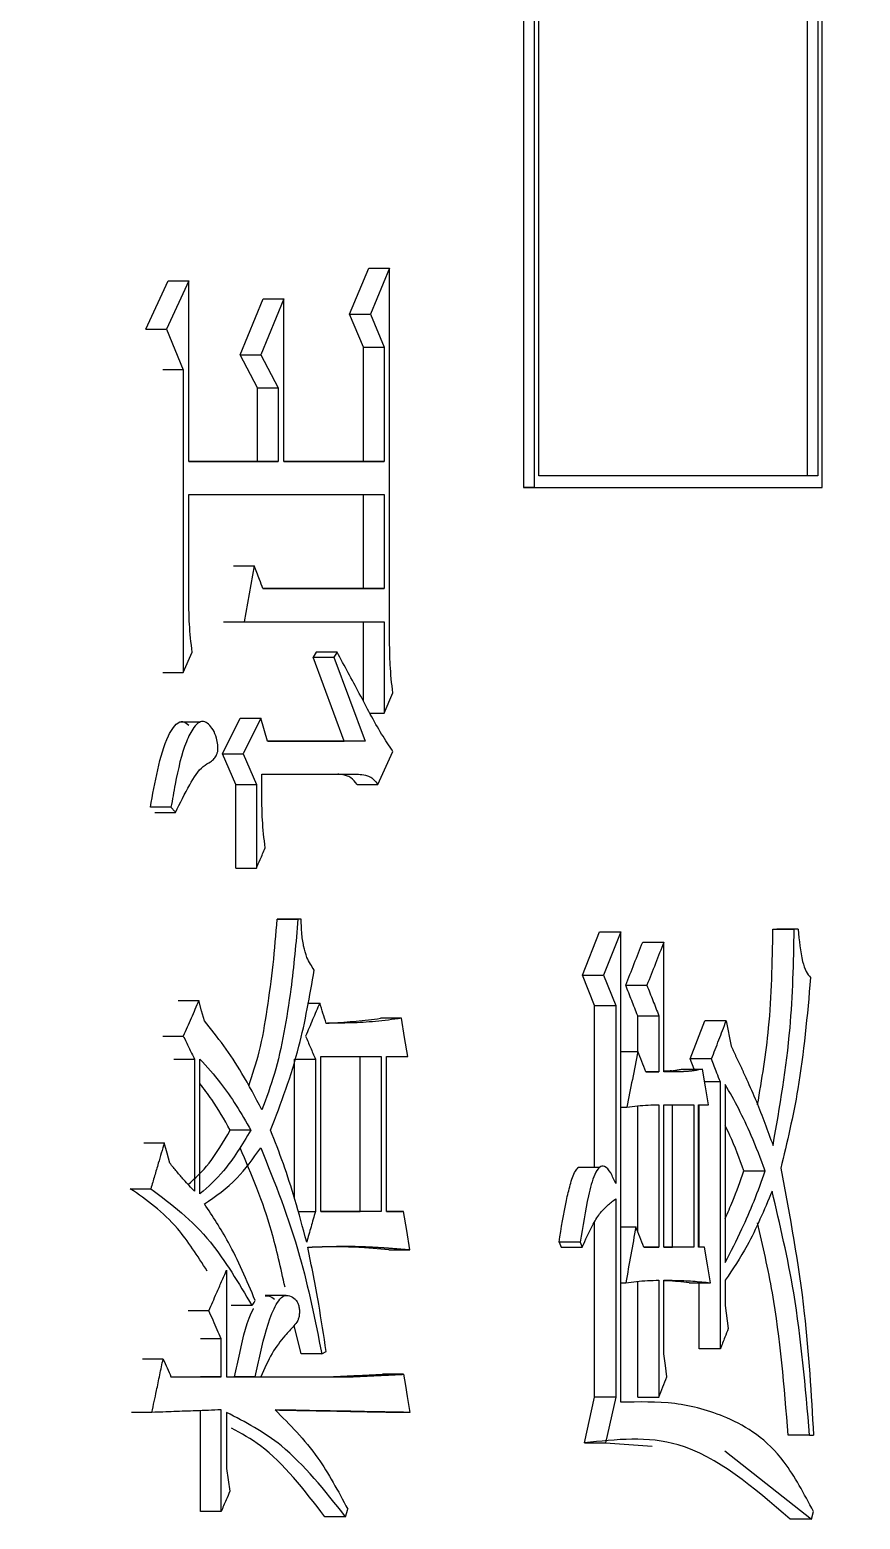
# Model space of a CAD drawing. Header units: millimetres. Extents: x 2278 to 4715, y 679 to 2402.
# Drawn here: x 3408.44 to 3411.97, y 980.69 to 987.03 of the extents above; entities that cross this region are included whole.
import ezdxf

# ---------------------------------------------------------------- set-up
doc = ezdxf.new("R2010")
doc.units = ezdxf.units.MM

msp = doc.modelspace()

# ---------------------------------------------------------------- linework, layer by layer
at = {"color": 7, "linetype": 'Continuous', "lineweight": 25}
for p, q in [((3411.7486, 996.7161), (3411.7485, 985.1333)), ((3411.7941, 996.7373), (3411.794, 985.1333)), ((3411.8127, 985.0833), (3411.8128, 996.746)), ((3410.587, 996.1886), (3410.5868, 985.0833)), ((3410.607, 985.1333), (3410.6072, 996.197)), ((3410.5421, 996.1698), (3410.5419, 985.0833)), ((3409.8018, 985.8211), (3409.8836, 986.0158)), ((3409.8836, 986.0158), (3409.9722, 986.0158)), ((3409.9722, 986.0158), (3409.8903, 985.8211)), ((3409.9722, 984.4257), (3409.9722, 986.0158)), ((3408.9358, 985.7562), (3409.0307, 985.9617)), ((3409.1182, 985.9617), (3409.0232, 985.7562)), ((3409.1182, 985.1937), (3409.1182, 985.9617)), ((3409.3363, 985.648), (3409.434, 985.886)), ((3409.522, 985.886), (3409.4241, 985.648)), ((3409.522, 985.1937), (3409.522, 985.886)), ((3409.8018, 985.8211), (3409.8903, 985.8211)), ((3409.8609, 985.6805), (3409.8018, 985.8211)), ((3409.8903, 985.8211), (3409.9495, 985.6805)), ((3408.9358, 985.7562), (3409.0232, 985.7562)), ((3409.0232, 985.7562), (3409.0945, 985.5831)), ((3409.8609, 985.1937), (3409.8609, 985.6805)), ((3409.9495, 985.6805), (3409.9495, 985.1937)), ((3409.3363, 985.648), (3409.4241, 985.648)), ((3409.4108, 985.5074), (3409.3363, 985.648)), ((3409.4241, 985.648), (3409.4987, 985.5074)), ((3409.0945, 985.5831), (3409.007, 985.5831)), ((3409.0945, 985.5831), (3409.0945, 984.2959)), ((3409.4107, 985.1937), (3409.4108, 985.5074)), ((3409.4108, 985.5074), (3409.4987, 985.5074)), ((3409.4987, 985.5074), (3409.4987, 985.1937)), ((3409.4987, 985.1937), (3409.1182, 985.1937)), ((3409.1182, 985.1937), (3409.4107, 985.1937)), ((3409.4107, 985.1937), (3409.4987, 985.1937)), ((3409.9495, 985.1937), (3409.522, 985.1937)), ((3409.522, 985.1937), (3409.8609, 985.1937)), ((3409.8609, 985.1937), (3409.9495, 985.1937)), ((3411.794, 985.1333), (3411.7485, 985.1333)), ((3409.1182, 985.0531), (3409.9495, 985.0531)), ((3409.1182, 984.5987), (3409.1182, 985.0531)), ((3409.8609, 984.6529), (3409.8609, 985.0531)), ((3409.9495, 985.0531), (3409.9495, 984.6529)), ((3410.5419, 985.0833), (3411.7665, 985.0833)), ((3410.5868, 985.0833), (3410.5419, 985.0833)), ((3411.7665, 985.0833), (3411.8127, 985.0833)), ((3409.3082, 984.7502), (3409.3961, 984.7502)), ((3409.3961, 984.7502), (3409.3539, 984.5122)), ((3409.9495, 984.6529), (3409.4335, 984.6528)), ((3409.4335, 984.6528), (3409.8609, 984.6529)), ((3409.8609, 984.6529), (3409.9495, 984.6529)), ((3409.2661, 984.5122), (3409.3539, 984.5122)), ((3409.3539, 984.5122), (3409.9495, 984.5122)), ((3409.8609, 984.1745), (3409.8609, 984.5122)), ((3409.9495, 984.5122), (3409.9495, 984.1228)), ((3409.0945, 984.2959), (3409.1324, 984.3824)), ((3409.6601, 984.3824), (3409.6463, 984.3608)), ((3409.6463, 984.3608), (3409.7346, 984.3608)), ((3409.779, 984.0038), (3409.6463, 984.3608)), ((3409.7484, 984.3824), (3409.6601, 984.3824)), ((3409.7484, 984.3824), (3409.7346, 984.3608)), ((3409.7346, 984.3608), (3409.8675, 984.0038)), ((3409.007, 984.2959), (3409.0945, 984.2959)), ((3409.9495, 984.1228), (3409.9858, 984.2093)), ((3409.1663, 984.0853), (3409.0783, 984.0853)), ((3409.2615, 983.9497), (3409.3362, 984.1012)), ((3409.3362, 984.1012), (3409.4241, 984.1012)), ((3409.4241, 984.1012), (3409.3492, 983.9497)), ((3409.4521, 984.0038), (3409.4241, 984.1012)), ((3409.8894, 984.1228), (3409.9495, 984.1228)), ((3409.8675, 984.0038), (3409.4521, 984.0038)), ((3409.4521, 984.0038), (3409.779, 984.0038)), ((3409.8675, 984.0038), (3409.779, 984.0038)), ((3409.9222, 983.8199), (3409.9858, 983.9605)), ((3409.2615, 983.9497), (3409.3492, 983.9497)), ((3409.3176, 983.8199), (3409.2615, 983.9497)), ((3409.3492, 983.9497), (3409.4054, 983.8199)), ((3409.4288, 983.8632), (3409.8401, 983.8632)), ((3409.4288, 983.7658), (3409.4288, 983.8632)), ((3409.7516, 983.8632), (3409.8401, 983.8632)), ((3409.3176, 983.8199), (3409.4054, 983.8199)), ((3409.3176, 983.4629), (3409.3176, 983.8199)), ((3409.4054, 983.8199), (3409.4054, 983.4629)), ((3409.0422, 983.7225), (3408.9548, 983.7225)), ((3408.9738, 983.7009), (3409.0612, 983.7009)), ((3409.3176, 983.4629), (3409.4054, 983.4629)), ((3409.4942, 983.2466), (3409.5823, 983.2466)), ((3409.5962, 983.2466), (3409.5081, 983.2466)), ((3409.5962, 983.2466), (3409.5823, 983.2466)), ((3410.7924, 983.0086), (3410.8654, 983.1925)), ((3410.8654, 983.1925), (3410.9553, 983.1925)), ((3410.9553, 983.1925), (3410.8822, 983.0086)), ((3410.9553, 981.1913), (3410.9553, 983.1925)), ((3411.6026, 983.2034), (3411.6934, 983.2034)), ((3411.7098, 983.2034), (3411.6189, 983.2034)), ((3411.7098, 983.2034), (3411.6934, 983.2034)), ((3411.1389, 982.5976), (3411.1389, 983.1493)), ((3410.7924, 983.0086), (3410.8822, 983.0086)), ((3410.844, 982.8788), (3410.7924, 983.0086)), ((3410.8822, 983.0086), (3410.9338, 982.8788)), ((3410.9765, 982.9654), (3411.0665, 982.9654)), ((3409.0733, 982.9004), (3409.1608, 982.9004)), ((3409.6234, 982.8896), (3409.6747, 982.8896)), ((3410.844, 982.8788), (3410.9338, 982.8788)), ((3410.844, 982.1899), (3410.844, 982.8788)), ((3410.9338, 982.8788), (3410.9338, 982.1216)), ((3410.0221, 982.8247), (3409.9334, 982.8247)), ((3411.0275, 982.8356), (3411.1176, 982.8356)), ((3411.0275, 982.6841), (3411.0275, 982.8356)), ((3411.1176, 982.8356), (3411.1176, 982.5976)), ((3411.2509, 982.6517), (3411.3136, 982.8139)), ((3411.404, 982.8139), (3411.3136, 982.8139)), ((3411.404, 982.8139), (3411.4249, 982.7058)), ((3409.007, 982.749), (3409.0945, 982.749)), ((3410.9553, 982.6841), (3411.0281, 982.6841)), ((3409.1419, 982.6516), (3409.1419, 982.0891)), ((3409.1655, 982.0783), (3409.1655, 982.6516)), ((3409.5681, 982.057), (3409.5681, 982.6516)), ((3409.6563, 982.6516), (3409.6563, 982.0026)), ((3409.6793, 982.0026), (3409.6794, 982.6625)), ((3409.6794, 982.6625), (3409.9358, 982.6625)), ((3409.8473, 982.0026), (3409.8473, 982.6625)), ((3409.9358, 982.6625), (3409.9358, 982.0026)), ((3409.9586, 982.0026), (3409.9586, 982.6625)), ((3409.9586, 982.6625), (3410.0492, 982.6625)), ((3411.2676, 982.6084), (3411.2509, 982.6517)), ((3411.3413, 982.6517), (3411.2509, 982.6517)), ((3411.1176, 982.5976), (3411.0623, 982.5976)), ((3411.0623, 982.5976), (3411.1176, 982.5976)), ((3411.2132, 982.6084), (3411.3035, 982.6084)), ((3411.379, 982.5543), (3411.3125, 982.5543)), ((3411.3789, 981.4185), (3411.379, 982.5543)), ((3411.3999, 982.5435), (3411.3998, 981.7863)), ((3410.9553, 982.4461), (3410.981, 982.4461)), ((3411.0275, 981.9176), (3411.0275, 982.4525)), ((3411.1176, 982.457), (3411.1176, 981.8512)), ((3411.1388, 981.8512), (3411.1389, 982.457)), ((3411.1389, 982.457), (3411.2657, 982.457)), ((3411.1754, 981.8512), (3411.1754, 982.457)), ((3411.2657, 982.457), (3411.2657, 981.8512)), ((3411.2867, 982.457), (3411.3287, 982.457)), ((3411.2867, 981.8512), (3411.2867, 982.457)), ((3411.2885, 981.8512), (3411.2885, 982.457)), ((3408.9263, 982.2947), (3409.0136, 982.2947)), ((3410.8648, 982.1899), (3410.7743, 982.1899)), ((3411.4794, 982.1757), (3411.5701, 982.1757)), ((3408.869, 982.0999), (3408.9563, 982.0999)), ((3410.9338, 982.0567), (3410.9338, 981.213)), ((3409.5833, 982.0026), (3409.6563, 982.0026)), ((3409.9358, 982.0026), (3409.6793, 982.0026)), ((3409.6793, 982.0026), (3409.8473, 982.0026)), ((3409.9358, 982.0026), (3409.8473, 982.0026)), ((3410.0311, 982.0026), (3409.9586, 982.0026)), ((3409.9586, 982.0026), (3410.0311, 982.0026)), ((3410.844, 981.213), (3410.844, 981.9577)), ((3410.9553, 981.9377), (3411.0196, 981.9377)), ((3410.7827, 981.8728), (3410.693, 981.8728)), ((3410.693, 981.8728), (3410.7017, 981.8512)), ((3410.7827, 981.8728), (3410.7914, 981.8512)), ((3409.9695, 981.8404), (3409.8852, 981.8467)), ((3409.9695, 981.8404), (3410.0582, 981.8404)), ((3410.7017, 981.8512), (3410.7914, 981.8512)), ((3411.1176, 981.8512), (3411.0537, 981.8512)), ((3411.0537, 981.8512), (3411.1176, 981.8512)), ((3411.2657, 981.8512), (3411.1388, 981.8512)), ((3411.1388, 981.8512), (3411.1754, 981.8512)), ((3411.2657, 981.8512), (3411.1754, 981.8512)), ((3411.3119, 981.8512), (3411.2867, 981.8512)), ((3411.3119, 981.8512), (3411.2867, 981.8512)), ((3409.193, 981.7538), (3409.1911, 981.7538)), ((3409.2788, 981.7538), (3409.2788, 981.2995)), ((3410.9553, 981.6998), (3410.9767, 981.6998)), ((3411.0275, 981.213), (3411.0275, 981.7057)), ((3411.1176, 981.7106), (3411.1176, 981.213)), ((3411.1388, 981.3969), (3411.1388, 981.7106)), ((3411.2467, 981.6998), (3411.3371, 981.6998)), ((3411.2885, 981.4185), (3411.2885, 981.6998)), ((3411.3998, 981.7106), (3411.3998, 981.6024)), ((3409.5317, 981.6459), (3409.4432, 981.6459)), ((3409.2034, 981.5807), (3409.1158, 981.5807)), ((3409.3866, 981.6023), (3409.2988, 981.6023)), ((3411.3998, 981.6024), (3411.4124, 981.5051)), ((3409.5957, 981.3968), (3409.5664, 981.5183)), ((3409.2552, 981.4617), (3409.1676, 981.4617)), ((3409.2552, 981.2995), (3409.2552, 981.4617)), ((3411.3789, 981.4185), (3411.2885, 981.4185)), ((3409.0088, 981.3752), (3408.9215, 981.3752)), ((3409.6839, 981.3968), (3409.5957, 981.3968)), ((3409.6839, 981.3968), (3409.7024, 981.4077)), ((3409.0422, 981.2995), (3409.2552, 981.2995)), ((3409.0422, 981.2995), (3409.1676, 981.2995)), ((3409.2552, 981.2995), (3409.1676, 981.2995)), ((3409.2788, 981.2995), (3409.4007, 981.2995)), ((3409.2788, 981.2995), (3409.3129, 981.2995)), ((3409.4007, 981.2995), (3409.3129, 981.2995)), ((3409.4012, 981.2995), (3409.715, 981.2995)), ((3409.4241, 981.2995), (3409.8034, 981.2995)), ((3409.715, 981.2995), (3409.8034, 981.2995)), ((3410.0311, 981.3103), (3409.9424, 981.3103)), ((3410.801, 981.0183), (3410.844, 981.213)), ((3410.9338, 981.213), (3410.844, 981.213)), ((3410.9338, 981.213), (3410.8908, 981.0183)), ((3408.9611, 981.148), (3408.8738, 981.148)), ((3409.1676, 980.7262), (3409.1676, 981.1556)), ((3409.2552, 980.7262), (3409.2552, 981.1589)), ((3409.2788, 981.148), (3409.2788, 980.9101)), ((3410.0582, 981.148), (3409.9695, 981.1481)), ((3411.7587, 981.0507), (3411.6678, 981.0507)), ((3411.7587, 981.0507), (3411.775, 981.0507)), ((3410.801, 981.0183), (3410.8908, 981.0183)), ((3410.8908, 981.0183), (3411.0889, 981.005)), ((3411.3976, 980.9844), (3411.7669, 980.6937)), ((3409.2788, 980.9101), (3409.2929, 980.8127)), ((3409.2552, 980.7262), (3409.1676, 980.7262)), ((3409.7851, 980.7045), (3409.7942, 980.7369)), ((3411.7669, 980.6937), (3411.7751, 980.7262)), ((3409.7851, 980.7045), (3409.6967, 980.7045)), ((3411.7669, 980.6937), (3411.676, 980.6937))]:
    msp.add_line(p, q, dxfattribs=at)
at = {"color": 7, "linetype": 'Continuous', "lineweight": 25, "flags": 128}
for points in [[(3409.0307, 985.9617), (3409.0745, 985.9617), (3409.1182, 985.9617)], [(3409.434, 985.886), (3409.478, 985.886), (3409.522, 985.886)], [(3409.8609, 985.6805), (3409.9052, 985.6805), (3409.9495, 985.6805)], [(3409.8337, 983.8199), (3409.856, 983.8199), (3409.8784, 983.8199), (3409.9222, 983.8199)], [(3411.0487, 983.1493), (3411.0938, 983.1493), (3411.1389, 983.1493)], [(3409.1845, 982.8139), (3409.1726, 982.8572), (3409.1608, 982.9004)], [(3410.0492, 982.6625), (3410.0356, 982.7436), (3410.0221, 982.8247)], [(3409.0544, 982.6516), (3409.0981, 982.6516), (3409.1419, 982.6516)], [(3409.5681, 982.6516), (3409.6122, 982.6516), (3409.6563, 982.6516)], [(3411.3287, 982.457), (3411.3161, 982.5327), (3411.3035, 982.6084)], [(3409.382, 982.3488), (3409.359, 982.3488), (3409.336, 982.3488), (3409.2942, 982.3488)], [(3409.0374, 982.2081), (3409.0255, 982.2514), (3409.0136, 982.2947)], [(3410.0582, 981.8404), (3410.0447, 981.9215), (3410.0311, 982.0026)], [(3411.3371, 981.6998), (3411.3245, 981.7755), (3411.3119, 981.8512)], [(3409.3867, 981.6023), (3409.3902, 981.6078), (3409.3955, 981.6159), (3409.4007, 981.624)], [(3411.1516, 981.2995), (3411.1452, 981.3482), (3411.1388, 981.3969)], [(3410.0311, 981.3103), (3410.039, 981.2633), (3410.0468, 981.2163), (3410.0582, 981.148)], [(3411.0275, 981.213), (3411.0503, 981.213), (3411.073, 981.213), (3411.1176, 981.213)]]:
    msp.add_lwpolyline(points, dxfattribs=at)
at = {"color": 7, "linetype": 'Continuous', "lineweight": 25}
for points, knots in [([(3341.6664, 981.8093), (3344.2267, 981.8342), (3347.8071, 981.869), (3353.0764, 982.1477), (3357.5408, 982.483), (3362.8568, 983.0487), (3368.4259, 983.822), (3374.2393, 984.832), (3380.2105, 986.0881), (3386.2866, 987.5988), (3392.4245, 989.3695), (3398.5897, 991.4036), (3404.7533, 993.7031), (3410.8901, 996.2684), (3416.9782, 999.0987), (3422.9978, 1002.1925), (3428.9305, 1005.5471), (3434.7596, 1009.1593), (3440.4694, 1013.0248), (3446.0449, 1017.139), (3451.4722, 1021.4962), (3456.7379, 1026.0904), (3461.8292, 1030.9149), (3466.7341, 1035.9626), (3471.441, 1041.2255), (3475.9388, 1046.6955), (3480.217, 1052.3637), (3484.2657, 1058.221), (3488.0753, 1064.2576), (3491.637, 1070.4635), (3494.9422, 1076.8281), (3497.9831, 1083.3406), (3500.7522, 1089.9899), (3503.2426, 1096.7643), (3505.448, 1103.6519), (3507.3626, 1110.6408), (3508.9812, 1117.7183), (3510.299, 1124.872), (3511.3119, 1132.089), (3512.0163, 1139.3562), (3512.4092, 1146.6604), (3512.4881, 1153.9882), (3512.2511, 1161.3263), (3511.6969, 1168.661), (3510.8248, 1175.9787), (3509.6345, 1183.2657), (3508.1263, 1190.5083), (3506.3013, 1197.6929), (3504.1609, 1204.8057), (3501.707, 1211.8332), (3498.9422, 1218.7619), (3495.8695, 1225.5782), (3492.4924, 1232.2688), (3488.8148, 1238.8207), (3484.8411, 1245.2207), (3480.5761, 1251.456), (3476.025, 1257.5141), (3471.193, 1263.3824), (3466.0859, 1269.0488), (3460.7093, 1274.5014), (3455.2626, 1279.549), (3449.7892, 1284.2012), (3444.3309, 1288.4707), (3438.706, 1292.513), (3432.9246, 1296.3214), (3426.9971, 1299.8896), (3420.9347, 1303.2116), (3414.7489, 1306.2819), (3408.4523, 1309.0953), (3402.0586, 1311.6473), (3395.5834, 1313.9334), (3389.0457, 1315.9496), (3382.4708, 1317.6921), (3375.8979, 1319.157), (3369.4041, 1320.3385), (3363.1146, 1321.2356), (3357.5909, 1321.8191), (3352.7081, 1322.1866), (3347.884, 1322.4264), (3341.9096, 1322.5435), (3336.3928, 1322.4331), (3331.1236, 1322.1614), (3326.6592, 1321.824), (3321.3431, 1321.259), (3315.7741, 1320.4855), (3309.9607, 1319.4755), (3303.9894, 1318.2194), (3297.9134, 1316.7088), (3291.7754, 1314.9381), (3285.6102, 1312.9039), (3279.4467, 1310.6044), (3273.3098, 1308.0392), (3267.2217, 1305.2088), (3261.2022, 1302.1151), (3255.2694, 1298.7604), (3249.4403, 1295.1482), (3243.7306, 1291.2827), (3238.155, 1287.1686), (3232.7277, 1282.8114), (3227.4621, 1278.2171), (3222.3707, 1273.3926), (3217.4658, 1268.345), (3212.759, 1263.082), (3208.2612, 1257.612), (3203.983, 1251.9438), (3199.9343, 1246.0866), (3196.1246, 1240.0499), (3192.5628, 1233.8441), (3189.2581, 1227.4793), (3186.2154, 1220.9674), (3183.4534, 1214.3159), (3181.1164, 1208.0338), (3179.8378, 1203.9287), (3179.2746, 1202.1203)], [0, 0, 0, 0, 0.0102074, 0.014274, 0.021037, 0.0280561, 0.0355867, 0.0434511, 0.0515783, 0.0599113, 0.0684099, 0.0770439, 0.085791, 0.0946336, 0.1035582, 0.112554, 0.1216124, 0.1307262, 0.1398897, 0.1490979, 0.1583469, 0.1676331, 0.1769537, 0.1863062, 0.1956884, 0.2050985, 0.2145348, 0.2239961, 0.233481, 0.2429885, 0.2525178, 0.262068, 0.2716385, 0.2812287, 0.2908382, 0.3004664, 0.3101132, 0.3197782, 0.3294613, 0.3391624, 0.3488814, 0.3586183, 0.3683733, 0.3781464, 0.387938, 0.3977483, 0.4075776, 0.4174265, 0.4272956, 0.4371854, 0.4470968, 0.4570307, 0.4669882, 0.4769704, 0.486979, 0.4970156, 0.5070822, 0.5171812, 0.5273154, 0.5374882, 0.5477037, 0.5569145, 0.5661226, 0.5753266, 0.5845258, 0.5937191, 0.6029052, 0.6120821, 0.6212471, 0.6303962, 0.6395236, 0.6486197, 0.6576679, 0.6666375, 0.6754633, 0.6839789, 0.6919633, 0.6976055, 0.7035012, 0.7112199, 0.7214273, 0.7254939, 0.7322569, 0.739276, 0.7468066, 0.754671, 0.7627982, 0.7711312, 0.7796298, 0.7882638, 0.7970109, 0.8058535, 0.8147781, 0.8237739, 0.8328323, 0.8419461, 0.8511096, 0.8603178, 0.8695668, 0.878853, 0.8881736, 0.8975261, 0.9069083, 0.9163184, 0.9257547, 0.935216, 0.9447009, 0.9542084, 0.9637377, 0.9732879, 0.9828584, 0.9924486, 1, 1, 1, 1]), ([(3411.794, 985.1333), (3411.6751, 985.1333), (3411.4374, 985.1333), (3411.0428, 985.1333), (3410.7618, 985.1333), (3410.607, 985.1333)], [0, 0, 0, 0, 0.309921, 0.619841, 1, 1, 1, 1]), ([(3411.7485, 985.1333), (3411.6527, 985.1333), (3411.4612, 985.1333), (3411.0844, 985.1333), (3410.795, 985.1333), (3410.607, 985.1333)], [0, 0, 0, 0, 0.259657, 0.519313, 1, 1, 1, 1]), ([(3410.5868, 985.0833), (3410.7133, 985.0833), (3410.9664, 985.0833), (3411.3767, 985.0833), (3411.6542, 985.0833), (3411.8127, 985.0833)], [0, 0, 0, 0, 0.300081, 0.600162, 1, 1, 1, 1]), ([(3409.4335, 984.6528), (3409.4285, 984.6658), (3409.4198, 984.6885), (3409.4073, 984.721), (3409.3998, 984.7405), (3409.3961, 984.7502)], [0, 0, 0, 0, 0.400149, 0.700074, 1, 1, 1, 1]), ([(3409.1324, 984.3824), (3409.1277, 984.4222), (3409.1193, 984.4933), (3409.1185, 984.5665), (3409.1182, 984.5987)], [0, 0, 0, 0, 0.558835, 1, 1, 1, 1]), ([(3409.9858, 984.2093), (3409.9813, 984.2491), (3409.9732, 984.3202), (3409.9725, 984.3934), (3409.9722, 984.4257)], [0, 0, 0, 0, 0.558835, 1, 1, 1, 1]), ([(3409.9858, 983.9605), (3409.9698, 983.9846), (3409.9199, 984.0597), (3409.8435, 984.2078), (3409.7801, 984.3242), (3409.7484, 984.3824)], [0, 0, 0, 0, 0.190523, 0.595111, 1, 1, 1, 1]), ([(3408.9548, 983.7225), (3408.9643, 983.776), (3408.9835, 983.8834), (3409.0161, 984.0032), (3409.052, 984.0638), (3409.0742, 984.0866), (3409.0979, 984.0895), (3409.111, 984.0783), (3409.1184, 984.0719)], [0, 0, 0, 0, 0.315119, 0.632838, 0.736213, 0.840182, 0.910106, 1, 1, 1, 1]), ([(3409.0612, 983.7009), (3409.0809, 983.7407), (3409.117, 983.8137), (3409.1672, 983.8937), (3409.2059, 983.9121), (3409.2251, 983.9273), (3409.235, 983.9419), (3409.2405, 983.9567), (3409.2426, 983.9722), (3409.2413, 983.9932), (3409.2349, 984.0221), (3409.2219, 984.0542), (3409.2024, 984.0773), (3409.1822, 984.0899), (3409.16, 984.0851), (3409.1338, 984.0575), (3409.0925, 983.9763), (3409.0651, 983.8523), (3409.048, 983.7553), (3409.0422, 983.7225)], [0, 0, 0, 0, 0.149443, 0.274042, 0.333076, 0.362754, 0.385188, 0.398021, 0.410985, 0.42602, 0.45239, 0.493257, 0.533496, 0.57286, 0.60517, 0.651682, 0.729284, 0.908686, 1, 1, 1, 1]), ([(3409.8337, 983.8199), (3409.8251, 983.8305), (3409.8111, 983.8478), (3409.7891, 983.8575), (3409.7704, 983.8622), (3409.7579, 983.8629), (3409.7516, 983.8632)], [0, 0, 0, 0, 0.3429, 0.5628483, 0.7813893, 1, 1, 1, 1]), ([(3409.8401, 983.8632), (3409.8498, 983.8626), (3409.8657, 983.8617), (3409.8876, 983.8533), (3409.906, 983.8416), (3409.9168, 983.8272), (3409.9222, 983.8199)], [0, 0, 0, 0, 0.337489, 0.556536, 0.776867, 1, 1, 1, 1]), ([(3409.4428, 983.5495), (3409.4382, 983.5892), (3409.4298, 983.6604), (3409.4291, 983.7335), (3409.4288, 983.7658)], [0, 0, 0, 0, 0.558839, 1, 1, 1, 1]), ([(3409.0422, 983.7225), (3409.0454, 983.7189), (3409.0517, 983.7117), (3409.058, 983.7045), (3409.0612, 983.7009)], [0, 0, 0, 0, 0.5, 1, 1, 1, 1]), ([(3409.4054, 983.4629), (3409.4108, 983.4753), (3409.4197, 983.4959), (3409.4321, 983.5247), (3409.4392, 983.5412), (3409.4428, 983.5495)], [0, 0, 0, 0, 0.42835, 0.71417, 1, 1, 1, 1]), ([(3409.3727, 982.5382), (3409.3887, 982.5852), (3409.4227, 982.6853), (3409.4527, 982.864), (3409.4781, 983.0525), (3409.4888, 983.1818), (3409.4942, 983.2466)], [0, 0, 0, 0, 0.22676, 0.482834, 0.740928, 1, 1, 1, 1]), ([(3409.5823, 983.2466), (3409.5735, 983.1467), (3409.5591, 982.9826), (3409.524, 982.7632), (3409.4855, 982.5862), (3409.4476, 982.4854), (3409.4287, 982.4354)], [0, 0, 0, 0, 0.3440816, 0.5653831, 0.7845838, 1, 1, 1, 1]), ([(3409.5081, 983.2466), (3409.5065, 983.2466), (3409.5039, 983.2466), (3409.5003, 983.2466), (3409.4973, 983.2466), (3409.4952, 983.2466), (3409.4942, 983.2466)], [0, 0, 0, 0, 0.34, 0.56, 0.78, 1, 1, 1, 1]), ([(3409.6517, 983.0303), (3409.6405, 983.0465), (3409.6218, 983.0735), (3409.6054, 983.132), (3409.5973, 983.1879), (3409.5966, 983.227), (3409.5962, 983.2466)], [0, 0, 0, 0, 0.328373, 0.548346, 0.773134, 1, 1, 1, 1]), ([(3411.5373, 982.4569), (3411.5554, 982.5647), (3411.5957, 982.8038), (3411.6001, 983.0617), (3411.6026, 983.2034)], [0, 0, 0, 0, 0.450697, 1, 1, 1, 1]), ([(3411.6026, 983.2034), (3411.6056, 983.2034), (3411.6111, 983.2034), (3411.6165, 983.2034), (3411.6189, 983.2034)], [0, 0, 0, 0, 0.56, 1, 1, 1, 1]), ([(3411.603, 982.2839), (3411.6317, 982.4482), (3411.6832, 982.7435), (3411.6903, 983.0621), (3411.6934, 983.2034)], [0, 0, 0, 0, 0.55643, 1, 1, 1, 1]), ([(3411.7098, 983.2034), (3411.7142, 983.1558), (3411.7203, 983.09), (3411.7423, 983.021), (3411.7561, 983.0055), (3411.7629, 982.9979)], [0, 0, 0, 0, 0.571287, 0.789427, 1, 1, 1, 1]), ([(3410.9765, 982.9654), (3410.9886, 982.996), (3411.0127, 983.0573), (3411.0367, 983.1186), (3411.0487, 983.1493)], [0, 0, 0, 0, 0.499999, 1, 1, 1, 1]), ([(3411.1389, 983.1493), (3411.1268, 983.1186), (3411.1028, 983.0573), (3411.0786, 982.996), (3411.0665, 982.9654)], [0, 0, 0, 0, 0.5, 1, 1, 1, 1]), ([(3409.4661, 982.3488), (3409.5099, 982.4637), (3409.5889, 982.6709), (3409.6323, 982.9196), (3409.6517, 983.0303)], [0, 0, 0, 0, 0.554843, 1, 1, 1, 1]), ([(3411.0275, 982.8356), (3411.019, 982.8572), (3411.0021, 982.9005), (3410.985, 982.9437), (3410.9765, 982.9654)], [0, 0, 0, 0, 0.5000001, 1, 1, 1, 1]), ([(3411.0665, 982.9654), (3411.0751, 982.9437), (3411.0921, 982.9005), (3411.1091, 982.8572), (3411.1176, 982.8356)], [0, 0, 0, 0, 0.500001, 1, 1, 1, 1]), ([(3411.7629, 982.9979), (3411.7484, 982.8367), (3411.7229, 982.5508), (3411.6624, 982.2972), (3411.6359, 982.1866)], [0, 0, 0, 0, 0.563683, 1, 1, 1, 1]), ([(3409.1608, 982.9004), (3409.1498, 982.8752), (3409.1277, 982.8247), (3409.1055, 982.7742), (3409.0945, 982.749)], [0, 0, 0, 0, 0.499999, 1, 1, 1, 1]), ([(3409.6747, 982.8896), (3409.6648, 982.8662), (3409.6448, 982.8193), (3409.6247, 982.7724), (3409.6147, 982.749)], [0, 0, 0, 0, 0.499999, 1, 1, 1, 1]), ([(3409.7024, 982.8031), (3409.6978, 982.8175), (3409.6886, 982.8464), (3409.6794, 982.8752), (3409.6747, 982.8896)], [0, 0, 0, 0, 0.499999, 1, 1, 1, 1]), ([(3409.4287, 982.4354), (3409.4011, 982.4884), (3409.35, 982.5865), (3409.267, 982.7098), (3409.212, 982.7792), (3409.1845, 982.8139)], [0, 0, 0, 0, 0.370244, 0.684379, 1, 1, 1, 1]), ([(3409.7019, 982.8048), (3409.7098, 982.8049), (3409.7528, 982.8055), (3409.83, 982.8128), (3409.8989, 982.8208), (3409.9334, 982.8247)], [0, 0, 0, 0, 0.102506, 0.551171, 1, 1, 1, 1]), ([(3410.0221, 982.8247), (3409.9854, 982.8197), (3409.9142, 982.8099), (3409.8075, 982.8046), (3409.7374, 982.8036), (3409.7024, 982.8031)], [0, 0, 0, 0, 0.347124, 0.673492, 1, 1, 1, 1]), ([(3411.3413, 982.6517), (3411.3518, 982.6787), (3411.3727, 982.7328), (3411.3936, 982.7869), (3411.404, 982.8139)], [0, 0, 0, 0, 0.499999, 1, 1, 1, 1]), ([(3409.0945, 982.749), (3409.1024, 982.7328), (3409.1182, 982.7003), (3409.134, 982.6679), (3409.1419, 982.6516)], [0, 0, 0, 0, 0.499999, 1, 1, 1, 1]), ([(3409.6147, 982.749), (3409.6216, 982.7328), (3409.6355, 982.7003), (3409.6494, 982.6679), (3409.6563, 982.6516)], [0, 0, 0, 0, 0.499998, 1, 1, 1, 1]), ([(3411.0281, 982.6841), (3411.0203, 982.6445), (3411.0046, 982.5651), (3410.9889, 982.4858), (3410.981, 982.4461)], [0, 0, 0, 0, 0.499999, 1, 1, 1, 1]), ([(3411.0623, 982.5976), (3411.0566, 982.612), (3411.0452, 982.6409), (3411.0338, 982.6697), (3411.0281, 982.6841)], [0, 0, 0, 0, 0.500001, 1, 1, 1, 1]), ([(3411.4249, 982.7058), (3411.4267, 982.7019), (3411.4295, 982.6962), (3411.4331, 982.6885), (3411.4359, 982.6828), (3411.4386, 982.677), (3411.4413, 982.6713), (3411.4441, 982.6655), (3411.4468, 982.6598), (3411.4496, 982.654), (3411.4523, 982.6482), (3411.455, 982.6424), (3411.4587, 982.6347), (3411.4623, 982.627), (3411.4659, 982.6193), (3411.4686, 982.6134), (3411.4713, 982.6076), (3411.474, 982.6018), (3411.4767, 982.5959), (3411.4821, 982.5842), (3411.5008, 982.5429), (3411.5442, 982.4455), (3411.58, 982.3473), (3411.603, 982.2839)], [0, 0, 0, 0, 0.028965, 0.043448, 0.057931, 0.072414, 0.086896, 0.101379, 0.115862, 0.130344, 0.144827, 0.15931, 0.173793, 0.202758, 0.217241, 0.231723, 0.246206, 0.260689, 0.275172, 0.289654, 0.347586, 0.579334, 1, 1, 1, 1]), ([(3409.1655, 982.6516), (3409.1952, 982.6183), (3409.2484, 982.5585), (3409.3206, 982.4564), (3409.3615, 982.3847), (3409.382, 982.3488)], [0, 0, 0, 0, 0.385333, 0.691671, 1, 1, 1, 1]), ([(3411.379, 982.5543), (3411.3741, 982.5668), (3411.3655, 982.5893), (3411.3529, 982.6217), (3411.3452, 982.6417), (3411.3413, 982.6517)], [0, 0, 0, 0, 0.384576, 0.692287, 1, 1, 1, 1]), ([(3411.3035, 982.6084), (3411.2916, 982.606), (3411.2766, 982.603), (3411.2601, 982.6009), (3411.254, 982.6002), (3411.2495, 982.5997), (3411.245, 982.5993), (3411.2405, 982.5989), (3411.2345, 982.5985), (3411.2284, 982.5981), (3411.2224, 982.5978), (3411.2179, 982.5976), (3411.2134, 982.5974), (3411.2088, 982.5973), (3411.2043, 982.5972), (3411.1983, 982.5971), (3411.1922, 982.597), (3411.1862, 982.597), (3411.1816, 982.597), (3411.1771, 982.597), (3411.1725, 982.597), (3411.168, 982.5971), (3411.1635, 982.5971), (3411.1597, 982.5972), (3411.1559, 982.5973), (3411.1529, 982.5973), (3411.1498, 982.5974), (3411.1475, 982.5974), (3411.1453, 982.5975), (3411.1424, 982.5975), (3411.1402, 982.5976), (3411.1389, 982.5976)], [0, 0, 0, 0, 0.2197284, 0.2746588, 0.3021238, 0.3295888, 0.3570537, 0.3845187, 0.4119837, 0.4669139, 0.4943788, 0.5218438, 0.5493087, 0.5767736, 0.6042386, 0.6317035, 0.6866335, 0.7140984, 0.7415633, 0.7690282, 0.7964931, 0.8239581, 0.851423, 0.8788879, 0.8926203, 0.9200852, 0.9338177, 0.9475502, 0.9612826, 0.9750151, 1, 1, 1, 1]), ([(3411.1715, 982.6014), (3411.1711, 982.6014), (3411.1701, 982.6013), (3411.157, 982.6003), (3411.1455, 982.5999), (3411.1389, 982.5996)], [0, 0, 0, 0, 0.206332, 0.536198, 1, 1, 1, 1]), ([(3411.1713, 982.6014), (3411.1733, 982.6016), (3411.1766, 982.6019), (3411.1853, 982.603), (3411.1973, 982.605), (3411.2079, 982.6073), (3411.2132, 982.6084)], [0, 0, 0, 0, 0.142884, 0.237961, 0.618302, 1, 1, 1, 1]), ([(3409.2942, 982.3488), (3409.2686, 982.394), (3409.2278, 982.4659), (3409.1824, 982.5249), (3409.1655, 982.5468)], [0, 0, 0, 0, 0.628454, 1, 1, 1, 1]), ([(3411.5701, 982.1757), (3411.5506, 982.2269), (3411.5152, 982.3199), (3411.4574, 982.441), (3411.4191, 982.5093), (3411.3999, 982.5435)], [0, 0, 0, 0, 0.378477, 0.688442, 1, 1, 1, 1]), ([(3410.981, 982.4461), (3410.996, 982.4484), (3411.0263, 982.4531), (3411.0719, 982.4559), (3411.1024, 982.4566), (3411.1176, 982.457)], [0, 0, 0, 0, 0.328217, 0.664033, 1, 1, 1, 1]), ([(3411.4794, 982.1757), (3411.4602, 982.2276), (3411.4352, 982.2952), (3411.4065, 982.3545), (3411.3998, 982.3683)], [0, 0, 0, 0, 0.766507, 1, 1, 1, 1]), ([(3409.1158, 982.1173), (3409.1461, 982.1454), (3409.2109, 982.2053), (3409.2652, 982.2989), (3409.2942, 982.3488)], [0, 0, 0, 0, 0.467546, 1, 1, 1, 1]), ([(3409.382, 982.3488), (3409.3446, 982.2869), (3409.2783, 982.1772), (3409.1998, 982.1084), (3409.1655, 982.0783)], [0, 0, 0, 0, 0.563444, 1, 1, 1, 1]), ([(3409.6193, 981.8728), (3409.6029, 981.9338), (3409.5724, 982.0477), (3409.5212, 982.207), (3409.4845, 982.3014), (3409.4661, 982.3488)], [0, 0, 0, 0, 0.365229, 0.681783, 1, 1, 1, 1]), ([(3409.0136, 982.2947), (3409.0051, 982.2658), (3408.9913, 982.219), (3408.9722, 982.1541), (3408.9616, 982.118), (3408.9563, 982.0999)], [0, 0, 0, 0, 0.4440621, 0.722031, 1, 1, 1, 1]), ([(3409.1845, 982.0351), (3409.2319, 982.0673), (3409.3171, 982.1252), (3409.3912, 982.2277), (3409.4241, 982.2731)], [0, 0, 0, 0, 0.556662, 1, 1, 1, 1]), ([(3409.5272, 981.6806), (3409.5094, 981.7617), (3409.4615, 981.9801), (3409.3845, 982.16), (3409.3362, 982.2731)], [0, 0, 0, 0, 0.371286, 1, 1, 1, 1]), ([(3409.4241, 982.2731), (3409.4836, 982.1253), (3409.5908, 981.8592), (3409.6553, 981.5391), (3409.6839, 981.3968)], [0, 0, 0, 0, 0.555385, 1, 1, 1, 1]), ([(3409.1419, 982.0891), (3409.1268, 982.1051), (3409.1017, 982.1317), (3409.0671, 982.1723), (3409.0473, 982.1962), (3409.0374, 982.2081)], [0, 0, 0, 0, 0.425102, 0.712508, 1, 1, 1, 1]), ([(3410.693, 981.8728), (3410.7024, 981.933), (3410.7155, 982.017), (3410.7397, 982.1163), (3410.7559, 982.1685), (3410.7703, 982.185), (3410.7745, 982.1898)], [0, 0, 0, 0, 0.508152, 0.710253, 0.913976, 1, 1, 1, 1]), ([(3410.9338, 982.1216), (3410.927, 982.1375), (3410.9137, 982.1687), (3410.8894, 982.1989), (3410.8633, 982.1947), (3410.8376, 982.1501), (3410.8096, 982.0403), (3410.7934, 981.9394), (3410.7827, 981.8728)], [0, 0, 0, 0, 0.119334, 0.235111, 0.326467, 0.420991, 0.617683, 1, 1, 1, 1]), ([(3411.6359, 982.1866), (3411.6741, 981.9839), (3411.7426, 981.6201), (3411.7651, 981.2255), (3411.775, 981.0507)], [0, 0, 0, 0, 0.557128, 1, 1, 1, 1]), ([(3411.3998, 981.7863), (3411.4238, 981.8328), (3411.4665, 981.9155), (3411.5233, 982.0459), (3411.5544, 982.1324), (3411.5701, 982.1757)], [0, 0, 0, 0, 0.391375, 0.694883, 1, 1, 1, 1]), ([(3411.3998, 981.9737), (3411.4106, 981.998), (3411.4389, 982.0616), (3411.4639, 982.1321), (3411.4794, 982.1757)], [0, 0, 0, 0, 0.3817754, 1, 1, 1, 1]), ([(3409.196, 981.7495), (3409.1552, 981.8138), (3409.057, 981.9685), (3408.9384, 982.0514), (3408.869, 982.0999)], [0, 0, 0, 0, 0.415618, 1, 1, 1, 1]), ([(3408.9563, 982.0999), (3409.0439, 982.0339), (3409.2015, 981.9152), (3409.3297, 981.6985), (3409.3866, 981.6023)], [0, 0, 0, 0, 0.555743, 1, 1, 1, 1]), ([(3410.7914, 981.8512), (3410.8055, 981.8825), (3410.8286, 981.9339), (3410.8645, 981.9953), (3410.8989, 982.0293), (3410.9222, 982.0476), (3410.9338, 982.0567)], [0, 0, 0, 0, 0.3455083, 0.5661755, 0.7836827, 1, 1, 1, 1]), ([(3411.5989, 982.0891), (3411.5649, 982.0085), (3411.5046, 981.8653), (3411.4317, 981.7576), (3411.3998, 981.7106)], [0, 0, 0, 0, 0.56329, 1, 1, 1, 1]), ([(3411.7587, 981.0507), (3411.741, 981.2571), (3411.7096, 981.623), (3411.6325, 981.9476), (3411.5989, 982.0891)], [0, 0, 0, 0, 0.563872, 1, 1, 1, 1]), ([(3409.4007, 981.624), (3409.3641, 981.71), (3409.299, 981.8627), (3409.2193, 981.9827), (3409.1844, 982.0351)], [0, 0, 0, 0, 0.56336, 1, 1, 1, 1]), ([(3409.6563, 982.0026), (3409.6501, 981.981), (3409.6378, 981.9377), (3409.6255, 981.8944), (3409.6193, 981.8728)], [0, 0, 0, 0, 0.499999, 1, 1, 1, 1]), ([(3411.0196, 981.9377), (3411.0124, 981.8981), (3410.9982, 981.8187), (3410.9839, 981.7394), (3410.9767, 981.6998)], [0, 0, 0, 0, 0.499999, 1, 1, 1, 1]), ([(3411.0537, 981.8512), (3411.048, 981.8656), (3411.0367, 981.8945), (3411.0253, 981.9233), (3411.0196, 981.9377)], [0, 0, 0, 0, 0.500001, 1, 1, 1, 1]), ([(3411.6678, 981.0507), (3411.6509, 981.2578), (3411.6249, 981.5749), (3411.5596, 981.8564), (3411.5369, 981.9542)], [0, 0, 0, 0, 0.652752, 1, 1, 1, 1]), ([(3409.6239, 981.8512), (3409.6259, 981.8512), (3409.6289, 981.8513), (3409.6329, 981.8515), (3409.636, 981.8516), (3409.639, 981.8517), (3409.642, 981.8518), (3409.646, 981.8519), (3409.65, 981.8521), (3409.654, 981.8522), (3409.657, 981.8523), (3409.66, 981.8524), (3409.663, 981.8525), (3409.6669, 981.8527), (3409.6709, 981.8528), (3409.6749, 981.8529), (3409.6779, 981.853), (3409.6809, 981.8531), (3409.6839, 981.8532), (3409.6869, 981.8533), (3409.6899, 981.8534), (3409.6939, 981.8535), (3409.6979, 981.8536), (3409.7019, 981.8537), (3409.7059, 981.8538), (3409.7109, 981.854), (3409.7168, 981.8541), (3409.7228, 981.8543), (3409.7288, 981.8544), (3409.7368, 981.8546), (3409.7447, 981.8547), (3409.7527, 981.8548), (3409.7587, 981.8549), (3409.7646, 981.8549), (3409.7706, 981.855), (3409.7765, 981.855), (3409.7845, 981.855), (3409.7924, 981.855), (3409.8004, 981.855), (3409.8063, 981.8549), (3409.8123, 981.8548), (3409.8182, 981.8548), (3409.8242, 981.8547), (3409.8321, 981.8545), (3409.84, 981.8543), (3409.8479, 981.8541), (3409.8539, 981.8539), (3409.8598, 981.8537), (3409.8657, 981.8534), (3409.8717, 981.8532), (3409.8796, 981.8528), (3409.8875, 981.8525), (3409.8954, 981.8521), (3409.9013, 981.8518), (3409.9072, 981.8514), (3409.9131, 981.8511), (3409.9191, 981.8507), (3409.9269, 981.8503), (3409.9348, 981.8498), (3409.9427, 981.8493), (3409.9486, 981.8489), (3409.9545, 981.8485), (3409.9604, 981.848), (3409.9663, 981.8476), (3409.9722, 981.8472), (3409.9801, 981.8466), (3409.9879, 981.846), (3409.9958, 981.8454), (3410.0017, 981.8449), (3410.0076, 981.8445), (3410.0134, 981.844), (3410.0213, 981.8434), (3410.0291, 981.8427), (3410.037, 981.8421), (3410.0428, 981.8416), (3410.0499, 981.841), (3410.0551, 981.8406), (3410.0582, 981.8404)], [0, 0, 0, 0, 0.0136751, 0.0205126, 0.0273502, 0.0341877, 0.0410253, 0.0478628, 0.0615379, 0.0683754, 0.075213, 0.0820505, 0.0888881, 0.0957256, 0.1094007, 0.1162382, 0.1230758, 0.1299133, 0.1367509, 0.1435884, 0.150426, 0.1572635, 0.1709386, 0.1777761, 0.1846137, 0.1982888, 0.2119638, 0.2256389, 0.239314, 0.2529891, 0.2803393, 0.2940144, 0.3076894, 0.3213645, 0.3350396, 0.3487147, 0.3623898, 0.38974, 0.4034151, 0.4170902, 0.4307653, 0.4444403, 0.4581154, 0.4717905, 0.4991407, 0.5128158, 0.5264909, 0.540166, 0.5538411, 0.5675162, 0.5811912, 0.6085414, 0.6222165, 0.6358916, 0.6495667, 0.6632418, 0.6769169, 0.6905919, 0.7179421, 0.7316172, 0.7452923, 0.7589674, 0.7726425, 0.7863176, 0.7999926, 0.8136677, 0.8410179, 0.854693, 0.8683681, 0.8820432, 0.8957182, 0.9093933, 0.9367435, 0.9504186, 0.9640937, 0.9777687, 1, 1, 1, 1]), ([(3409.7024, 981.4077), (3409.6921, 981.4749), (3409.6755, 981.5836), (3409.6483, 981.7308), (3409.6321, 981.811), (3409.6239, 981.8512)], [0, 0, 0, 0, 0.447142, 0.723428, 1, 1, 1, 1]), ([(3409.6882, 981.8533), (3409.7158, 981.8537), (3409.756, 981.8543), (3409.8332, 981.8519), (3409.8686, 981.8499), (3409.8823, 981.849), (3409.8871, 981.8487), (3409.8864, 981.8487), (3409.8864, 981.8487)], [0, 0, 0, 0, 0.525395, 0.761068, 0.896543, 0.966679, 0.996284, 1, 1, 1, 1]), ([(3409.2034, 981.5807), (3409.2142, 981.6057), (3409.2323, 981.647), (3409.2574, 981.7047), (3409.2716, 981.7374), (3409.2788, 981.7538)], [0, 0, 0, 0, 0.432645, 0.716322, 1, 1, 1, 1]), ([(3410.9767, 981.6998), (3410.9917, 981.7017), (3411.0227, 981.7059), (3411.0697, 981.7092), (3411.1016, 981.7101), (3411.1176, 981.7106)], [0, 0, 0, 0, 0.317979, 0.65893, 1, 1, 1, 1]), ([(3411.1388, 981.7106), (3411.1548, 981.7104), (3411.1959, 981.7101), (3411.2621, 981.7073), (3411.3121, 981.7023), (3411.3371, 981.6998)], [0, 0, 0, 0, 0.2395488, 0.6196988, 1, 1, 1, 1]), ([(3411.2467, 981.6998), (3411.2152, 981.7031), (3411.1794, 981.7069), (3411.1433, 981.7082), (3411.1388, 981.7084)], [0, 0, 0, 0, 0.877899, 1, 1, 1, 1]), ([(3409.4007, 981.2995), (3409.408, 981.3332), (3409.4298, 981.4346), (3409.4596, 981.5525), (3409.4995, 981.6255), (3409.5228, 981.6483), (3409.5475, 981.6446), (3409.5661, 981.6353), (3409.5787, 981.6204), (3409.5851, 981.6059), (3409.5884, 981.5886), (3409.5889, 981.57), (3409.5865, 981.5524), (3409.5789, 981.5323), (3409.558, 981.5082), (3409.5204, 981.4681), (3409.4699, 981.4026), (3409.4395, 981.3343), (3409.4241, 981.2995)], [0, 0, 0, 0, 0.104454, 0.314535, 0.36541, 0.416687, 0.46169, 0.509284, 0.529555, 0.546771, 0.564035, 0.580952, 0.598427, 0.614259, 0.652193, 0.737824, 0.866635, 1, 1, 1, 1]), ([(3409.4431, 981.644), (3409.4484, 981.6444), (3409.4617, 981.6452), (3409.4743, 981.6357), (3409.4819, 981.63)], [0, 0, 0, 0, 0.395285, 1, 1, 1, 1]), ([(3409.2552, 981.4617), (3409.2498, 981.4742), (3409.2384, 981.5003), (3409.2211, 981.54), (3409.2093, 981.5671), (3409.2034, 981.5807)], [0, 0, 0, 0, 0.314654, 0.657326, 1, 1, 1, 1]), ([(3409.3129, 981.2995), (3409.3202, 981.3329), (3409.3424, 981.4336), (3409.3653, 981.5417), (3409.3928, 981.5895), (3409.3929, 981.5898)], [0, 0, 0, 0, 0.330798, 0.996109, 1, 1, 1, 1]), ([(3411.4124, 981.5051), (3411.4076, 981.4927), (3411.3996, 981.4721), (3411.3885, 981.4432), (3411.3821, 981.4268), (3411.3789, 981.4185)], [0, 0, 0, 0, 0.428361, 0.714181, 1, 1, 1, 1]), ([(3408.9611, 981.148), (3408.9676, 981.1789), (3408.9788, 981.2323), (3408.9947, 981.308), (3409.0041, 981.3528), (3409.0088, 981.3752)], [0, 0, 0, 0, 0.4083, 0.70415, 1, 1, 1, 1]), ([(3409.0088, 981.3752), (3409.0144, 981.3626), (3409.0255, 981.3373), (3409.0366, 981.3121), (3409.0422, 981.2995)], [0, 0, 0, 0, 0.500001, 1, 1, 1, 1]), ([(3409.715, 981.2995), (3409.7404, 981.3007), (3409.7912, 981.3031), (3409.867, 981.3067), (3409.9173, 981.3091), (3409.9424, 981.3103)], [0, 0, 0, 0, 0.333311, 0.666655, 1, 1, 1, 1]), ([(3409.8034, 981.2995), (3409.805, 981.2996), (3409.8082, 981.2997), (3409.813, 981.2999), (3409.8169, 981.3001), (3409.8209, 981.3003), (3409.8241, 981.3005), (3409.8272, 981.3006), (3409.8304, 981.3008), (3409.8344, 981.301), (3409.8383, 981.3011), (3409.8423, 981.3013), (3409.8455, 981.3015), (3409.8494, 981.3017), (3409.8534, 981.3019), (3409.8582, 981.3021), (3409.8629, 981.3023), (3409.8669, 981.3025), (3409.8708, 981.3027), (3409.8748, 981.3029), (3409.8811, 981.3032), (3409.8866, 981.3034), (3409.8922, 981.3037), (3409.8961, 981.3039), (3409.9024, 981.3042), (3409.9088, 981.3045), (3409.9151, 981.3048), (3409.9198, 981.305), (3409.9238, 981.3052), (3409.9277, 981.3054), (3409.9317, 981.3056), (3409.938, 981.3059), (3409.9435, 981.3061), (3409.949, 981.3064), (3409.9522, 981.3065), (3409.9561, 981.3067), (3409.9592, 981.3069), (3409.9632, 981.3071), (3409.9663, 981.3072), (3409.9703, 981.3074), (3409.9734, 981.3076), (3409.9774, 981.3077), (3409.9805, 981.3079), (3409.9844, 981.3081), (3409.9876, 981.3082), (3409.9915, 981.3084), (3409.9947, 981.3086), (3409.9986, 981.3088), (3410.0017, 981.3089), (3410.0057, 981.3091), (3410.0088, 981.3092), (3410.0127, 981.3094), (3410.0159, 981.3096), (3410.0198, 981.3098), (3410.0229, 981.3099), (3410.027, 981.3101), (3410.0294, 981.3102), (3410.0311, 981.3103)], [0, 0, 0, 0, 0.020805, 0.04161, 0.062415, 0.072817, 0.093622, 0.104024, 0.114427, 0.135232, 0.156036, 0.166439, 0.187244, 0.197646, 0.218451, 0.239256, 0.260061, 0.280866, 0.291268, 0.312073, 0.332878, 0.374488, 0.38489, 0.405695, 0.4265, 0.468109, 0.488914, 0.509719, 0.530524, 0.540926, 0.561731, 0.582536, 0.624146, 0.634548, 0.655353, 0.665756, 0.686561, 0.696963, 0.717768, 0.72817, 0.748975, 0.759378, 0.780182, 0.790585, 0.81139, 0.821792, 0.842597, 0.852999, 0.873804, 0.884207, 0.905012, 0.915414, 0.936219, 0.946621, 0.967426, 0.977829, 1, 1, 1, 1]), ([(3411.1176, 981.213), (3411.1233, 981.2274), (3411.1346, 981.2562), (3411.1459, 981.2851), (3411.1516, 981.2995)], [0, 0, 0, 0, 0.499999, 1, 1, 1, 1]), ([(3411.7751, 980.7262), (3411.735, 980.8018), (3411.6281, 981.0031), (3411.4194, 981.1332), (3411.1849, 981.1963), (3411.0322, 981.1929), (3410.9553, 981.1913)], [0, 0, 0, 0, 0.180534, 0.481185, 0.738841, 1, 1, 1, 1]), ([(3409.2552, 981.1589), (3409.2196, 981.1575), (3409.153, 981.1551), (3409.055, 981.1514), (3408.9924, 981.1492), (3408.9611, 981.148)], [0, 0, 0, 0, 0.365313, 0.682655, 1, 1, 1, 1]), ([(3409.7851, 980.7045), (3409.6964, 980.8159), (3409.5387, 981.0138), (3409.3579, 981.1072), (3409.2788, 981.148)], [0, 0, 0, 0, 0.562636, 1, 1, 1, 1]), ([(3410.0582, 981.148), (3410.0227, 981.1487), (3409.9106, 981.1508), (3409.7201, 981.1543), (3409.5632, 981.1573), (3409.4847, 981.1589)], [0, 0, 0, 0, 0.188404, 0.594194, 1, 1, 1, 1]), ([(3409.4847, 981.1588), (3409.5474, 981.0968), (3409.6602, 980.9853), (3409.753, 980.8133), (3409.7942, 980.7369)], [0, 0, 0, 0, 0.556097, 1, 1, 1, 1]), ([(3409.9695, 981.1481), (3409.934, 981.1487), (3409.822, 981.1509), (3409.6613, 981.154), (3409.5346, 981.1563), (3409.4861, 981.1572)], [0, 0, 0, 0, 0.22316, 0.703037, 1, 1, 1, 1]), ([(3409.6967, 980.7045), (3409.6088, 980.8187), (3409.4845, 980.9801), (3409.3418, 981.0583), (3409.3001, 981.0812)], [0, 0, 0, 0, 0.707821, 1, 1, 1, 1]), ([(3411.676, 980.6937), (3411.5204, 980.8277), (3411.2427, 981.0669), (3410.9359, 981.0331), (3410.801, 981.0183)], [0, 0, 0, 0, 0.560047, 1, 1, 1, 1]), ([(3409.2929, 980.8127), (3409.2875, 980.8003), (3409.2785, 980.7797), (3409.266, 980.7509), (3409.2588, 980.7344), (3409.2552, 980.7262)], [0, 0, 0, 0, 0.428361, 0.714181, 1, 1, 1, 1])]:
    msp.add_open_spline(points, degree=3, knots=knots, dxfattribs=at)

doc.saveas('drawing.dxf')
